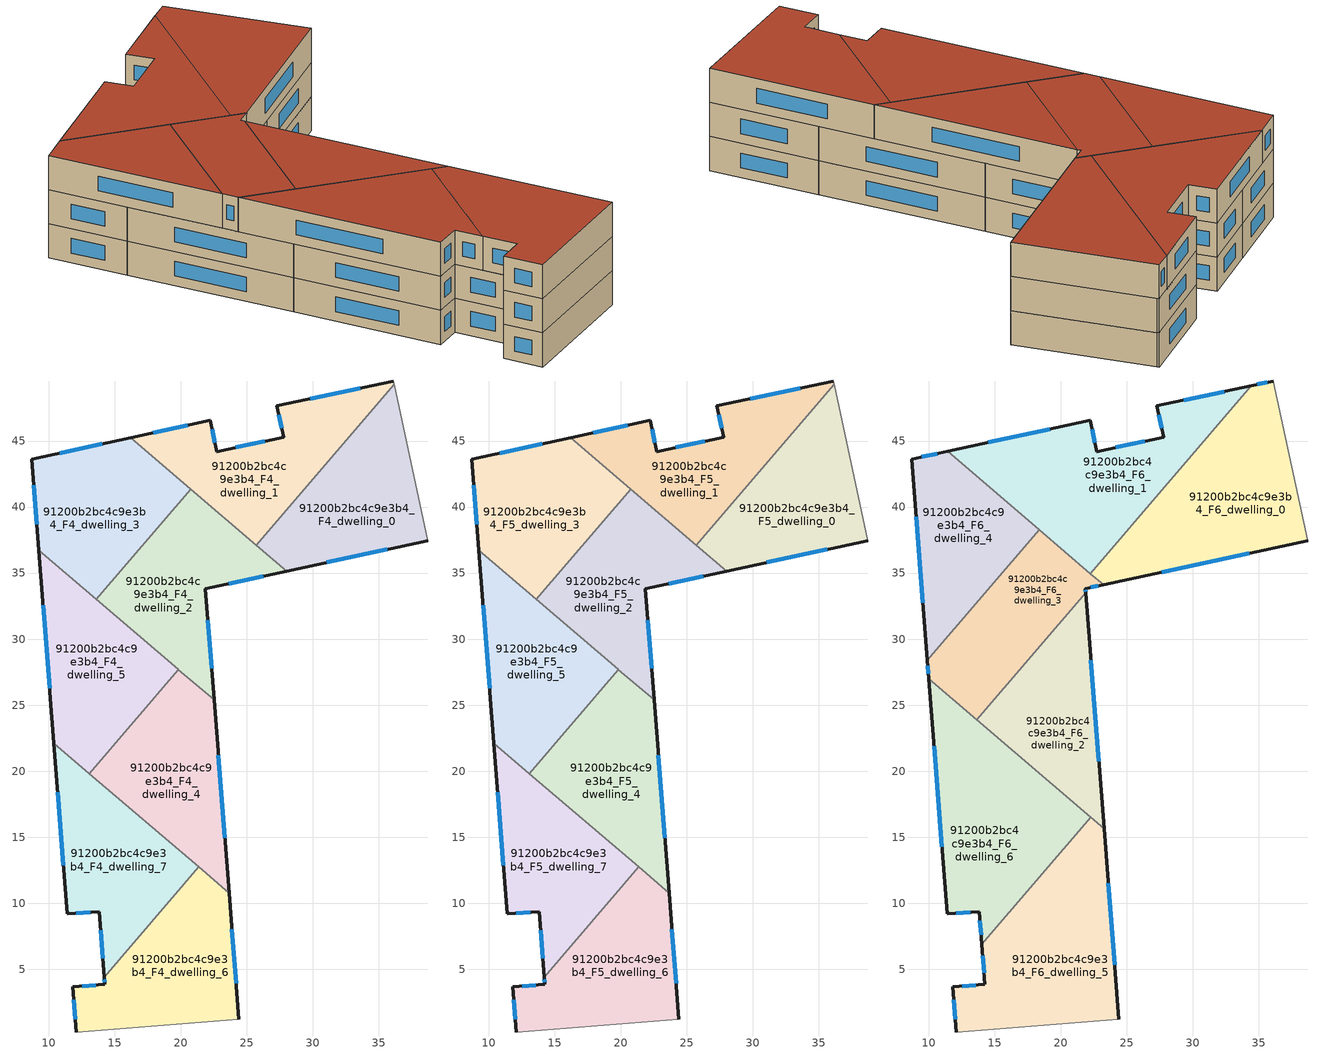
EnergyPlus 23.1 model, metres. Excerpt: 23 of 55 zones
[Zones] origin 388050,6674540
91200b2bc4c9e3b4_F4_dwelling_0
 floor to 91200b2bc4c9e3b4_F3_dwelling_0 (EU_floor_Construction): 36.16,49.32 38.72,37.46 28.02,35.15 25.72,37.12 z12
 wall outside (EU_wall_Construction): 28.02,35.15 38.72,37.46 z12:15
 wall adiabatic (EU_wall_Construction): 38.72,37.46 36.16,49.32 z12:15
 wall to 91200b2bc4c9e3b4_F4_dwelling_1 (EU_wall_Construction): 36.16,49.32 25.72,37.12 z12:15
 wall to 91200b2bc4c9e3b4_F4_dwelling_2 (EU_wall_Construction): 25.72,37.12 28.02,35.15 z12:15
 window (EU_Window_Construction): 31.08,35.81 35.66,36.8 z12.86:14.14
91200b2bc4c9e3b4_F4_dwelling_1
 floor to 91200b2bc4c9e3b4_F3_dwelling_1 (EU_floor_Construction): 36.11,49.55 36.16,49.32 25.72,37.12 16.2,45.26 22.24,46.57 22.72,44.21 27.8,45.29 27.28,47.66 z12
 wall outside (EU_wall_Construction): 36.11,49.55 27.28,47.66 27.8,45.29 22.72,44.21 22.24,46.57 16.2,45.26 z12:15
 wall adiabatic (EU_wall_Construction): 36.16,49.32 36.11,49.55 z12:15
 wall to 91200b2bc4c9e3b4_F4_dwelling_3 (EU_wall_Construction): 16.2,45.26 20.75,41.37 z12:15
 wall to 91200b2bc4c9e3b4_F4_dwelling_2 (EU_wall_Construction): 20.75,41.37 25.72,37.11 z12:15
 window (EU_Window_Construction): 26.35,44.98 24.17,44.52 / 27.43,46.98 27.65,45.96 / 33.59,49.01 29.8,48.2 / 20.51,46.19 17.93,45.63 / 22.58,44.88 22.38,45.89 z12.86:14.14
91200b2bc4c9e3b4_F4_dwelling_2
 floor to 91200b2bc4c9e3b4_F3_dwelling_2 (EU_floor_Construction): 28.02,35.15 21.87,33.82 22.52,25.39 13.61,33.02 20.75,41.37 z12
 wall outside (EU_wall_Construction): 22.52,25.39 21.87,33.82 28.02,35.15 z12:15
 wall to 91200b2bc4c9e3b4_F4_dwelling_3 (EU_wall_Construction): 20.75,41.37 13.61,33.02 z12:15
 wall to 91200b2bc4c9e3b4_F4_dwelling_5 (EU_wall_Construction): 13.61,33.02 19.83,27.7 z12:15
 wall to 91200b2bc4c9e3b4_F4_dwelling_4 (EU_wall_Construction): 19.83,27.7 22.52,25.39 z12:15
 window (EU_Window_Construction): 23.62,34.2 26.26,34.77 / 22.34,27.8 22.05,31.42 z12.86:14.14
91200b2bc4c9e3b4_F4_dwelling_3
 floor to 91200b2bc4c9e3b4_F3_dwelling_3 (EU_floor_Construction): 20.75,41.37 13.61,33.02 9.25,36.75 8.71,43.63 16.2,45.26 z12
 wall outside (EU_wall_Construction): 16.2,45.26 8.71,43.63 9.25,36.75 z12:15
 wall to 91200b2bc4c9e3b4_F4_dwelling_5 (EU_wall_Construction): 9.25,36.75 13.61,33.02 z12:15
 window (EU_Window_Construction): 8.86,41.66 9.09,38.71 / 14.06,44.79 10.85,44.1 z12.86:14.14
91200b2bc4c9e3b4_F4_dwelling_4
 floor to 91200b2bc4c9e3b4_F3_dwelling_4 (EU_floor_Construction): 22.52,25.39 23.66,10.76 13.08,19.81 19.83,27.7 z12
 wall outside (EU_wall_Construction): 23.66,10.76 22.52,25.39 z12:15
 wall to 91200b2bc4c9e3b4_F4_dwelling_5 (EU_wall_Construction): 19.83,27.7 13.08,19.81 z12:15
 wall to 91200b2bc4c9e3b4_F4_dwelling_7 (EU_wall_Construction): 13.08,19.81 21.35,12.74 z12:15
 wall to 91200b2bc4c9e3b4_F4_dwelling_6 (EU_wall_Construction): 21.35,12.74 23.66,10.76 z12:15
 window (EU_Window_Construction): 23.34,14.94 22.85,21.21 z12.86:14.14
91200b2bc4c9e3b4_F4_dwelling_5
 floor to 91200b2bc4c9e3b4_F3_dwelling_5 (EU_floor_Construction): 19.83,27.7 13.08,19.81 10.39,22.11 9.25,36.75 z12
 wall outside (EU_wall_Construction): 9.25,36.75 10.39,22.11 z12:15
 wall to 91200b2bc4c9e3b4_F4_dwelling_7 (EU_wall_Construction): 10.39,22.11 13.08,19.81 z12:15
 window (EU_Window_Construction): 9.57,32.57 10.06,26.29 z12.86:14.14
91200b2bc4c9e3b4_F4_dwelling_6
 floor to 91200b2bc4c9e3b4_F3_dwelling_6 (EU_floor_Construction): 23.66,10.76 24.41,1.2 12.1,0.24 11.83,3.67 14.26,3.85 14.21,4.4 21.35,12.74 z12
 wall outside (EU_wall_Construction): 24.41,1.2 23.66,10.76 / 14.21,4.4 14.26,3.85 11.83,3.67 12.1,0.24 z12:15
 wall adiabatic (EU_wall_Construction): 12.1,0.24 24.41,1.2 z12:15
 wall to 91200b2bc4c9e3b4_F4_dwelling_7 (EU_wall_Construction): 21.35,12.74 14.21,4.4 z12:15
 window (EU_Window_Construction): 24.2,3.93 23.88,8.03 / 11.91,2.69 12.02,1.22 / 13.56,3.8 12.52,3.72 / 14.23,4.24 14.24,4.01 z12.86:14.14
91200b2bc4c9e3b4_F4_dwelling_7
 floor to 91200b2bc4c9e3b4_F3_dwelling_7 (EU_floor_Construction): 21.35,12.74 14.21,4.4 13.82,9.36 11.4,9.18 10.39,22.11 z12
 wall outside (EU_wall_Construction): 10.39,22.11 11.4,9.18 13.82,9.36 14.21,4.4 z12:15
 window (EU_Window_Construction): 13.93,7.95 14.1,5.82 / 12.09,9.23 13.13,9.31 / 10.68,18.42 11.11,12.87 z12.86:14.14
91200b2bc4c9e3b4_F5_dwelling_0
 floor to 91200b2bc4c9e3b4_F4_dwelling_0 (EU_floor_Construction): 36.16,49.32 38.72,37.46 28.02,35.15 25.72,37.12 z15
 wall outside (EU_wall_Construction): 28.02,35.15 38.72,37.46 z15:18
 wall adiabatic (EU_wall_Construction): 38.72,37.46 36.16,49.32 z15:18
 wall to 91200b2bc4c9e3b4_F5_dwelling_1 (EU_wall_Construction): 36.16,49.32 25.72,37.12 z15:18
 wall to 91200b2bc4c9e3b4_F5_dwelling_2 (EU_wall_Construction): 25.72,37.12 28.02,35.15 z15:18
 window (EU_Window_Construction): 31.08,35.81 35.66,36.8 z15.86:17.14
 ceiling adiabatic (EU_roof_Construction): 38.72,37.46 36.16,49.32 25.72,37.12 28.02,35.15 z18
91200b2bc4c9e3b4_F5_dwelling_1
 floor to 91200b2bc4c9e3b4_F4_dwelling_1 (EU_floor_Construction): 36.11,49.55 36.16,49.32 25.72,37.12 16.2,45.26 22.24,46.57 22.72,44.21 27.8,45.29 27.28,47.66 z15
 wall outside (EU_wall_Construction): 36.11,49.55 27.28,47.66 27.8,45.29 22.72,44.21 22.24,46.57 16.2,45.26 z15:18
 wall adiabatic (EU_wall_Construction): 36.16,49.32 36.11,49.55 z15:18
 wall to 91200b2bc4c9e3b4_F5_dwelling_3 (EU_wall_Construction): 16.2,45.26 20.75,41.37 z15:18
 wall to 91200b2bc4c9e3b4_F5_dwelling_2 (EU_wall_Construction): 20.75,41.37 25.72,37.11 z15:18
 window (EU_Window_Construction): 26.35,44.98 24.17,44.52 / 27.43,46.98 27.65,45.96 / 33.59,49.01 29.8,48.2 / 20.51,46.19 17.93,45.63 / 22.58,44.88 22.38,45.89 z15.86:17.14
91200b2bc4c9e3b4_F5_dwelling_2
 floor to 91200b2bc4c9e3b4_F4_dwelling_2 (EU_floor_Construction): 28.02,35.15 21.87,33.82 22.52,25.39 13.61,33.02 20.75,41.37 z15
 wall outside (EU_wall_Construction): 22.52,25.39 21.87,33.82 28.02,35.15 z15:18
 wall to 91200b2bc4c9e3b4_F5_dwelling_3 (EU_wall_Construction): 20.75,41.37 13.61,33.02 z15:18
 wall to 91200b2bc4c9e3b4_F5_dwelling_5 (EU_wall_Construction): 13.61,33.02 19.83,27.7 z15:18
 wall to 91200b2bc4c9e3b4_F5_dwelling_4 (EU_wall_Construction): 19.83,27.7 22.52,25.39 z15:18
 window (EU_Window_Construction): 23.62,34.2 26.26,34.77 / 22.34,27.8 22.05,31.42 z15.86:17.14
 ceiling adiabatic (EU_roof_Construction): 28.02,35.15 20.75,41.37 18.22,38.42 23.24,34.12 z18
91200b2bc4c9e3b4_F5_dwelling_3
 floor to 91200b2bc4c9e3b4_F4_dwelling_3 (EU_floor_Construction): 20.75,41.37 13.61,33.02 9.25,36.75 8.71,43.63 16.2,45.26 z15
 wall outside (EU_wall_Construction): 16.2,45.26 8.71,43.63 9.25,36.75 z15:18
 wall to 91200b2bc4c9e3b4_F5_dwelling_5 (EU_wall_Construction): 9.25,36.75 13.61,33.02 z15:18
 window (EU_Window_Construction): 8.86,41.66 9.09,38.71 / 14.06,44.79 10.85,44.1 z15.86:17.14
91200b2bc4c9e3b4_F5_dwelling_4
 floor to 91200b2bc4c9e3b4_F4_dwelling_4 (EU_floor_Construction): 22.52,25.39 23.66,10.76 13.08,19.81 19.83,27.7 z15
 wall outside (EU_wall_Construction): 23.66,10.76 22.52,25.39 z15:18
 wall to 91200b2bc4c9e3b4_F5_dwelling_5 (EU_wall_Construction): 19.83,27.7 13.08,19.81 z15:18
 wall to 91200b2bc4c9e3b4_F5_dwelling_7 (EU_wall_Construction): 13.08,19.81 21.35,12.74 z15:18
 wall to 91200b2bc4c9e3b4_F5_dwelling_6 (EU_wall_Construction): 21.35,12.74 23.66,10.76 z15:18
 window (EU_Window_Construction): 23.34,14.94 22.85,21.21 z15.86:17.14
91200b2bc4c9e3b4_F5_dwelling_5
 floor to 91200b2bc4c9e3b4_F4_dwelling_5 (EU_floor_Construction): 19.83,27.7 13.08,19.81 10.39,22.11 9.25,36.75 z15
 wall outside (EU_wall_Construction): 9.25,36.75 10.39,22.11 z15:18
 wall to 91200b2bc4c9e3b4_F5_dwelling_7 (EU_wall_Construction): 10.39,22.11 13.08,19.81 z15:18
 window (EU_Window_Construction): 9.57,32.57 10.06,26.29 z15.86:17.14
91200b2bc4c9e3b4_F5_dwelling_6
 floor to 91200b2bc4c9e3b4_F4_dwelling_6 (EU_floor_Construction): 23.66,10.76 24.41,1.2 12.1,0.24 11.83,3.67 14.26,3.85 14.21,4.4 21.35,12.74 z15
 wall outside (EU_wall_Construction): 24.41,1.2 23.66,10.76 / 14.21,4.4 14.26,3.85 11.83,3.67 12.1,0.24 z15:18
 wall adiabatic (EU_wall_Construction): 12.1,0.24 24.41,1.2 z15:18
 wall to 91200b2bc4c9e3b4_F5_dwelling_7 (EU_wall_Construction): 21.35,12.74 14.21,4.4 z15:18
 window (EU_Window_Construction): 24.2,3.93 23.88,8.03 / 11.91,2.69 12.02,1.22 / 13.56,3.8 12.52,3.72 / 14.23,4.24 14.24,4.01 z15.86:17.14
91200b2bc4c9e3b4_F5_dwelling_7
 floor to 91200b2bc4c9e3b4_F4_dwelling_7 (EU_floor_Construction): 21.35,12.74 14.21,4.4 13.82,9.36 11.4,9.18 10.39,22.11 z15
 wall outside (EU_wall_Construction): 10.39,22.11 11.4,9.18 13.82,9.36 14.21,4.4 z15:18
 window (EU_Window_Construction): 13.93,7.95 14.1,5.82 / 12.09,9.23 13.13,9.31 / 10.68,18.42 11.11,12.87 z15.86:17.14
91200b2bc4c9e3b4_F6_dwelling_0
 floor to 91200b2bc4c9e3b4_F5_dwelling_1 (EU_floor_Construction): 36.11,49.55 36.16,49.32 25.72,37.12 24.78,37.92 34.41,49.19 z18
 floor adiabatic (EU_floor_Construction): 36.16,49.32 36.11,49.55 38.72,37.46 23.24,34.12 22.25,34.97 24.78,37.92 25.72,37.12 z18
 wall outside (EU_wall_Construction): 36.11,49.55 34.41,49.19 / 23.24,34.12 38.72,37.46 z18:21
 wall adiabatic (EU_wall_Construction): 38.72,37.46 36.11,49.55 z18:21
 wall to 91200b2bc4c9e3b4_F6_dwelling_1 (EU_wall_Construction): 34.41,49.19 22.25,34.97 z18:21
 wall to 91200b2bc4c9e3b4_F6_dwelling_3 (EU_wall_Construction): 22.25,34.97 23.24,34.12 z18:21
 window (EU_Window_Construction): 35.63,49.45 34.9,49.29 / 27.67,35.07 34.3,36.5 z18.86:20.14
 roof outside (EU_roof_Construction): 38.72,37.46 36.11,49.55 34.41,49.19 22.25,34.97 23.24,34.12 z21
91200b2bc4c9e3b4_F6_dwelling_1
 floor to 91200b2bc4c9e3b4_F5_dwelling_1 (EU_floor_Construction): 34.41,49.19 24.78,37.92 16.2,45.26 22.24,46.57 22.72,44.21 27.8,45.29 27.28,47.66 z18
 floor to 91200b2bc4c9e3b4_F5_dwelling_3 (EU_floor_Construction): 20.75,41.37 18.22,38.42 11.43,44.22 16.2,45.26 z18
 floor adiabatic (EU_floor_Construction): 24.78,37.92 22.25,34.97 18.22,38.42 20.75,41.37 z18
 wall outside (EU_wall_Construction): 34.41,49.19 27.28,47.66 27.8,45.29 22.72,44.21 22.24,46.57 11.43,44.22 z18:21
 wall to 91200b2bc4c9e3b4_F6_dwelling_4 (EU_wall_Construction): 11.43,44.22 18.37,38.29 z18:21
 wall to 91200b2bc4c9e3b4_F6_dwelling_3 (EU_wall_Construction): 18.37,38.29 22.25,34.97 z18:21
 window (EU_Window_Construction): 26.35,44.98 24.17,44.52 / 27.43,46.98 27.65,45.96 / 32.38,48.75 29.32,48.1 / 19.15,45.9 14.52,44.89 / 22.58,44.88 22.38,45.89 z18.86:20.14
 roof outside (EU_roof_Construction): 22.25,34.97 34.41,49.19 27.28,47.66 27.8,45.29 22.72,44.21 22.24,46.57 11.43,44.22 z21
91200b2bc4c9e3b4_F6_dwelling_2
 floor to 91200b2bc4c9e3b4_F5_dwelling_4 (EU_floor_Construction): 22.52,25.39 23.28,15.64 15.33,22.44 19.83,27.7 z18
 floor to 91200b2bc4c9e3b4_F5_dwelling_2 (EU_floor_Construction): 21.89,33.51 22.52,25.39 18.15,29.13 z18
 floor to 91200b2bc4c9e3b4_F5_dwelling_5 (EU_floor_Construction): 19.83,27.7 15.33,22.44 13.65,23.88 18.15,29.13 z18
 wall outside (EU_wall_Construction): 23.28,15.64 21.89,33.51 z18:21
 wall to 91200b2bc4c9e3b4_F6_dwelling_3 (EU_wall_Construction): 21.89,33.51 13.65,23.88 z18:21
 wall to 91200b2bc4c9e3b4_F6_dwelling_6 (EU_wall_Construction): 13.65,23.88 22.26,16.52 z18:21
 wall to 91200b2bc4c9e3b4_F6_dwelling_5 (EU_wall_Construction): 22.26,16.52 23.28,15.64 z18:21
 window (EU_Window_Construction): 22.89,20.74 22.29,28.4 z18.86:20.14
 roof outside (EU_roof_Construction): 23.28,15.64 21.89,33.51 13.65,23.88 z21
91200b2bc4c9e3b4_F6_dwelling_3
 floor to 91200b2bc4c9e3b4_F5_dwelling_2 (EU_floor_Construction): 23.24,34.12 21.87,33.82 21.89,33.51 18.15,29.13 13.75,32.89 18.37,38.29 z18
 floor to 91200b2bc4c9e3b4_F5_dwelling_5 (EU_floor_Construction): 18.15,29.13 13.65,23.88 10.01,26.99 9.9,28.39 13.75,32.89 z18
 wall outside (EU_wall_Construction): 9.9,28.39 10.01,26.99 / 21.89,33.51 21.87,33.82 23.24,34.12 z18:21
 wall to 91200b2bc4c9e3b4_F6_dwelling_4 (EU_wall_Construction): 18.37,38.29 9.9,28.39 z18:21
 wall to 91200b2bc4c9e3b4_F6_dwelling_6 (EU_wall_Construction): 10.01,26.99 13.65,23.88 z18:21
 window (EU_Window_Construction): 9.93,27.99 9.98,27.39 / 22.26,33.91 22.85,34.04 / 21.88,33.6 21.87,33.73 z18.86:20.14
 roof outside (EU_roof_Construction): 13.65,23.88 21.89,33.51 21.87,33.82 23.24,34.12 18.37,38.29 9.9,28.39 10.01,26.99 z21
91200b2bc4c9e3b4_F6_dwelling_4
 floor to 91200b2bc4c9e3b4_F5_dwelling_3 (EU_floor_Construction): 18.22,38.42 13.61,33.02 9.25,36.75 8.71,43.63 11.43,44.22 z18
 floor to 91200b2bc4c9e3b4_F5_dwelling_2 (EU_floor_Construction): 18.37,38.29 13.75,32.89 13.61,33.02 18.22,38.42 z18
 floor to 91200b2bc4c9e3b4_F5_dwelling_5 (EU_floor_Construction): 13.75,32.89 9.9,28.39 9.25,36.75 z18
 wall outside (EU_wall_Construction): 11.43,44.22 8.71,43.63 9.9,28.39 z18:21
 window (EU_Window_Construction): 9.05,39.28 9.56,32.74 / 10.66,44.05 9.49,43.8 z18.86:20.14
 roof outside (EU_roof_Construction): 9.9,28.39 18.37,38.29 11.43,44.22 8.71,43.63 z21
91200b2bc4c9e3b4_F6_dwelling_5
 floor to 91200b2bc4c9e3b4_F5_dwelling_6 (EU_floor_Construction): 23.66,10.76 24.41,1.2 12.1,0.24 11.83,3.67 14.26,3.85 14.21,4.4 21.35,12.74 z18
 floor to 91200b2bc4c9e3b4_F5_dwelling_7 (EU_floor_Construction): 21.35,12.74 14.21,4.4 14.02,6.88 20.01,13.89 z18
 floor to 91200b2bc4c9e3b4_F5_dwelling_4 (EU_floor_Construction): 23.28,15.64 23.66,10.76 20.01,13.89 22.26,16.52 z18
 wall outside (EU_wall_Construction): 14.02,6.88 14.26,3.85 11.83,3.67 12.1,0.24 / 24.41,1.2 23.28,15.64 z18:21
 wall to 91200b2bc4c9e3b4_F6_dwelling_6 (EU_wall_Construction): 22.26,16.52 14.02,6.88 z18:21
 wall adiabatic (EU_wall_Construction): 12.1,0.24 24.41,1.2 z18:21
 window (EU_Window_Construction): 14.09,6.01 14.19,4.71 / 24.09,5.32 23.61,11.51 / 11.91,2.69 12.02,1.22 / 13.56,3.8 12.52,3.72 z18.86:20.14
 roof outside (EU_roof_Construction): 24.41,1.2 23.28,15.64 22.26,16.52 14.02,6.88 14.26,3.85 11.83,3.67 12.1,0.24 z21
91200b2bc4c9e3b4_F6_dwelling_6
 floor to 91200b2bc4c9e3b4_F5_dwelling_5 (EU_floor_Construction): 15.33,22.44 13.08,19.81 10.39,22.11 10.01,26.99 z18
 floor to 91200b2bc4c9e3b4_F5_dwelling_7 (EU_floor_Construction): 20.01,13.89 14.02,6.88 13.82,9.36 11.4,9.18 10.39,22.11 z18
 floor to 91200b2bc4c9e3b4_F5_dwelling_4 (EU_floor_Construction): 22.26,16.52 20.01,13.89 13.08,19.81 15.33,22.44 z18
 wall outside (EU_wall_Construction): 10.01,26.99 11.4,9.18 13.82,9.36 14.02,6.88 z18:21
 window (EU_Window_Construction): 13.88,8.65 13.96,7.59 / 12.09,9.23 13.13,9.31 / 10.41,21.9 11,14.27 z18.86:20.14
 roof outside (EU_roof_Construction): 14.02,6.88 22.26,16.52 10.01,26.99 11.4,9.18 13.82,9.36 z21
[Building]
EU S2 Campaign: North Axis=0; Terrain=City; Solar Distribution=FullExterior
[Site:Location]
Helsinki-Vantaa.AP: Latitude=60.317; Longitude=24.963; Time Zone=2; Elevation=54.6
[SizingPeriod:WeatherFileDays]
AnnualSizingPeriod: Begin Month=1; Begin Day of Month=1; End Month=12; End Day of Month=31; Day of Week for Start Day=Monday; Use Weather File Daylight Saving Period=No; Use Weather File Rain and Snow Indicators=No
[MATERIAL]
EU_InternalMass_Material: Roughness=MediumRough; Thickness=0.1; Conductivity=1; Density=1800; Specific Heat=900; Thermal Absorptance=0.9; Solar Absorptance=0.7; Visible Absorptance=0.7
[MATERIAL:NOMASS] Roughness=MediumRough; Thermal Absorptance=0.9; Solar Absorptance=0.7; Visible Absorptance=0.7
Name | Thermal Resistance
EU_wall_NoMass | 5.91765
EU_roof_NoMass | 11.1778
EU_floor_NoMass | 6.2875
[WINDOWMATERIAL:SIMPLEGLAZINGSYSTEM]
EU_Window_SimpleGlazing: UFactor=0.994035; Solar Heat Gain Coefficient=0.7; Visible Transmittance=0.7
[CONSTRUCTION]
EU_wall_Construction: EU_wall_NoMass
EU_roof_Construction: EU_roof_NoMass
EU_floor_Construction: EU_floor_NoMass
EU_Window_Construction: EU_Window_SimpleGlazing
EU_InternalMass_Construction: EU_InternalMass_Material
[ZONE] Type=1; Multiplier=1; Ceiling Height=autocalculate; Floor Area=autocalculate; Part of Total Floor Area=Yes
Name | Volume
91200b2bc4c9e3b4_F4_dwelling_0; 91200b2bc4c9e3b4_F5_dwelling_0 | 271.912
91200b2bc4c9e3b4_F6_dwelling_0 | 362.577
91200b2bc4c9e3b4_F4_dwelling_1; 91200b2bc4c9e3b4_F5_dwelling_1 | 271.918
91200b2bc4c9e3b4_F6_dwelling_1 | 362.539
91200b2bc4c9e3b4_F4_dwelling_2; 91200b2bc4c9e3b4_F5_dwelling_2 | 271.923
91200b2bc4c9e3b4_F6_dwelling_2 | 240.948
91200b2bc4c9e3b4_F4_dwelling_3; 91200b2bc4c9e3b4_F5_dwelling_3 | 271.892
91200b2bc4c9e3b4_F6_dwelling_3 | 242.484
91200b2bc4c9e3b4_F4_dwelling_4; 91200b2bc4c9e3b4_F5_dwelling_4 | 271.943
91200b2bc4c9e3b4_F6_dwelling_4 | 241.682
91200b2bc4c9e3b4_F4_dwelling_5; 91200b2bc4c9e3b4_F5_dwelling_5 | 271.907
91200b2bc4c9e3b4_F6_dwelling_5 | 362.56
91200b2bc4c9e3b4_F4_dwelling_6; 91200b2bc4c9e3b4_F5_dwelling_6 | 277.222
91200b2bc4c9e3b4_F6_dwelling_6 | 362.544
91200b2bc4c9e3b4_F4_dwelling_7; 91200b2bc4c9e3b4_F5_dwelling_7 | 266.603
[INTERNALMASS] Construction=EU_InternalMass_Construction
Name | Zone or ZoneList | Surface Area
91200b2bc4c9e3b4_F4_dwelling_0_EU_InternalMass | 91200b2bc4c9e3b4_F4_dwelling_0 | 90.6371
91200b2bc4c9e3b4_F4_dwelling_1_EU_InternalMass | 91200b2bc4c9e3b4_F4_dwelling_1 | 90.6391
91200b2bc4c9e3b4_F4_dwelling_2_EU_InternalMass | 91200b2bc4c9e3b4_F4_dwelling_2 | 90.6409
91200b2bc4c9e3b4_F4_dwelling_3_EU_InternalMass | 91200b2bc4c9e3b4_F4_dwelling_3 | 90.6308
91200b2bc4c9e3b4_F4_dwelling_4_EU_InternalMass | 91200b2bc4c9e3b4_F4_dwelling_4 | 90.648
91200b2bc4c9e3b4_F4_dwelling_5_EU_InternalMass | 91200b2bc4c9e3b4_F4_dwelling_5 | 90.6358
91200b2bc4c9e3b4_F4_dwelling_6_EU_InternalMass | 91200b2bc4c9e3b4_F4_dwelling_6 | 92.4076
91200b2bc4c9e3b4_F4_dwelling_7_EU_InternalMass | 91200b2bc4c9e3b4_F4_dwelling_7 | 88.868
91200b2bc4c9e3b4_F5_dwelling_0_EU_InternalMass | 91200b2bc4c9e3b4_F5_dwelling_0 | 90.6371
91200b2bc4c9e3b4_F5_dwelling_1_EU_InternalMass | 91200b2bc4c9e3b4_F5_dwelling_1 | 90.6391
91200b2bc4c9e3b4_F5_dwelling_2_EU_InternalMass | 91200b2bc4c9e3b4_F5_dwelling_2 | 90.6409
91200b2bc4c9e3b4_F5_dwelling_3_EU_InternalMass | 91200b2bc4c9e3b4_F5_dwelling_3 | 90.6308
91200b2bc4c9e3b4_F5_dwelling_4_EU_InternalMass | 91200b2bc4c9e3b4_F5_dwelling_4 | 90.648
91200b2bc4c9e3b4_F5_dwelling_5_EU_InternalMass | 91200b2bc4c9e3b4_F5_dwelling_5 | 90.6358
91200b2bc4c9e3b4_F5_dwelling_6_EU_InternalMass | 91200b2bc4c9e3b4_F5_dwelling_6 | 92.4076
91200b2bc4c9e3b4_F5_dwelling_7_EU_InternalMass | 91200b2bc4c9e3b4_F5_dwelling_7 | 88.868
91200b2bc4c9e3b4_F6_dwelling_0_EU_InternalMass | 91200b2bc4c9e3b4_F6_dwelling_0 | 120.859
91200b2bc4c9e3b4_F6_dwelling_1_EU_InternalMass | 91200b2bc4c9e3b4_F6_dwelling_1 | 120.846
91200b2bc4c9e3b4_F6_dwelling_2_EU_InternalMass | 91200b2bc4c9e3b4_F6_dwelling_2 | 80.3159
91200b2bc4c9e3b4_F6_dwelling_3_EU_InternalMass | 91200b2bc4c9e3b4_F6_dwelling_3 | 80.8286
91200b2bc4c9e3b4_F6_dwelling_4_EU_InternalMass | 91200b2bc4c9e3b4_F6_dwelling_4 | 80.5607
91200b2bc4c9e3b4_F6_dwelling_5_EU_InternalMass | 91200b2bc4c9e3b4_F6_dwelling_5 | 120.853
91200b2bc4c9e3b4_F6_dwelling_6_EU_InternalMass | 91200b2bc4c9e3b4_F6_dwelling_6 | 120.848
[OTHEREQUIPMENT] Fuel Type=Electricity; Design Level Calculation Method=Watts/Area; Power per Zone Floor Area=1; Fraction Latent=0; Fraction Radiant=0; Fraction Lost=0; Carbon Dioxide Generation Rate=0; EndUse Subcategory=EU_Step8_InternalGains
Name | Zone or ZoneList or Space or SpaceList | Schedule
EU_Step8_InternalGain_91200b2bc4c9e3b4_F4_dwelling_0_f000 | 91200b2bc4c9e3b4_F4_dwelling_0 | EU_Step8_GainSchedule_91200b2bc4c9e3b4_F4_dwelling_0_f000
EU_Step8_InternalGain_91200b2bc4c9e3b4_F4_dwelling_1_f000 | 91200b2bc4c9e3b4_F4_dwelling_1 | EU_Step8_GainSchedule_91200b2bc4c9e3b4_F4_dwelling_1_f000
EU_Step8_InternalGain_91200b2bc4c9e3b4_F4_dwelling_2_f000 | 91200b2bc4c9e3b4_F4_dwelling_2 | EU_Step8_GainSchedule_91200b2bc4c9e3b4_F4_dwelling_2_f000
EU_Step8_InternalGain_91200b2bc4c9e3b4_F4_dwelling_3_f000 | 91200b2bc4c9e3b4_F4_dwelling_3 | EU_Step8_GainSchedule_91200b2bc4c9e3b4_F4_dwelling_3_f000
EU_Step8_InternalGain_91200b2bc4c9e3b4_F4_dwelling_4_f000 | 91200b2bc4c9e3b4_F4_dwelling_4 | EU_Step8_GainSchedule_91200b2bc4c9e3b4_F4_dwelling_4_f000
EU_Step8_InternalGain_91200b2bc4c9e3b4_F4_dwelling_5_f000 | 91200b2bc4c9e3b4_F4_dwelling_5 | EU_Step8_GainSchedule_91200b2bc4c9e3b4_F4_dwelling_5_f000
EU_Step8_InternalGain_91200b2bc4c9e3b4_F4_dwelling_6_f000 | 91200b2bc4c9e3b4_F4_dwelling_6 | EU_Step8_GainSchedule_91200b2bc4c9e3b4_F4_dwelling_6_f000
EU_Step8_InternalGain_91200b2bc4c9e3b4_F4_dwelling_7_f000 | 91200b2bc4c9e3b4_F4_dwelling_7 | EU_Step8_GainSchedule_91200b2bc4c9e3b4_F4_dwelling_7_f000
EU_Step8_InternalGain_91200b2bc4c9e3b4_F5_dwelling_0_f000 | 91200b2bc4c9e3b4_F5_dwelling_0 | EU_Step8_GainSchedule_91200b2bc4c9e3b4_F5_dwelling_0_f000
EU_Step8_InternalGain_91200b2bc4c9e3b4_F5_dwelling_1_f000 | 91200b2bc4c9e3b4_F5_dwelling_1 | EU_Step8_GainSchedule_91200b2bc4c9e3b4_F5_dwelling_1_f000
EU_Step8_InternalGain_91200b2bc4c9e3b4_F5_dwelling_2_f000 | 91200b2bc4c9e3b4_F5_dwelling_2 | EU_Step8_GainSchedule_91200b2bc4c9e3b4_F5_dwelling_2_f000
EU_Step8_InternalGain_91200b2bc4c9e3b4_F5_dwelling_3_f000 | 91200b2bc4c9e3b4_F5_dwelling_3 | EU_Step8_GainSchedule_91200b2bc4c9e3b4_F5_dwelling_3_f000
EU_Step8_InternalGain_91200b2bc4c9e3b4_F5_dwelling_4_f000 | 91200b2bc4c9e3b4_F5_dwelling_4 | EU_Step8_GainSchedule_91200b2bc4c9e3b4_F5_dwelling_4_f000
EU_Step8_InternalGain_91200b2bc4c9e3b4_F5_dwelling_5_f000 | 91200b2bc4c9e3b4_F5_dwelling_5 | EU_Step8_GainSchedule_91200b2bc4c9e3b4_F5_dwelling_5_f000
EU_Step8_InternalGain_91200b2bc4c9e3b4_F5_dwelling_6_f000 | 91200b2bc4c9e3b4_F5_dwelling_6 | EU_Step8_GainSchedule_91200b2bc4c9e3b4_F5_dwelling_6_f000
EU_Step8_InternalGain_91200b2bc4c9e3b4_F5_dwelling_7_f000 | 91200b2bc4c9e3b4_F5_dwelling_7 | EU_Step8_GainSchedule_91200b2bc4c9e3b4_F5_dwelling_7_f000
EU_Step8_InternalGain_91200b2bc4c9e3b4_F6_dwelling_0_f000 | 91200b2bc4c9e3b4_F6_dwelling_0 | EU_Step8_GainSchedule_91200b2bc4c9e3b4_F6_dwelling_0_f000
EU_Step8_InternalGain_91200b2bc4c9e3b4_F6_dwelling_1_f000 | 91200b2bc4c9e3b4_F6_dwelling_1 | EU_Step8_GainSchedule_91200b2bc4c9e3b4_F6_dwelling_1_f000
EU_Step8_InternalGain_91200b2bc4c9e3b4_F6_dwelling_2_f000 | 91200b2bc4c9e3b4_F6_dwelling_2 | EU_Step8_GainSchedule_91200b2bc4c9e3b4_F6_dwelling_2_f000
EU_Step8_InternalGain_91200b2bc4c9e3b4_F6_dwelling_3_f000 | 91200b2bc4c9e3b4_F6_dwelling_3 | EU_Step8_GainSchedule_91200b2bc4c9e3b4_F6_dwelling_3_f000
EU_Step8_InternalGain_91200b2bc4c9e3b4_F6_dwelling_4_f000 | 91200b2bc4c9e3b4_F6_dwelling_4 | EU_Step8_GainSchedule_91200b2bc4c9e3b4_F6_dwelling_4_f000
EU_Step8_InternalGain_91200b2bc4c9e3b4_F6_dwelling_5_f000 | 91200b2bc4c9e3b4_F6_dwelling_5 | EU_Step8_GainSchedule_91200b2bc4c9e3b4_F6_dwelling_5_f000
EU_Step8_InternalGain_91200b2bc4c9e3b4_F6_dwelling_6_f000 | 91200b2bc4c9e3b4_F6_dwelling_6 | EU_Step8_GainSchedule_91200b2bc4c9e3b4_F6_dwelling_6_f000
[ZONEVENTILATION:DESIGNFLOWRATE] Schedule=EU_AlwaysOn; Design Flow Rate Calculation Method=AirChanges/Hour; Air Changes per Hour=0.596421; Ventilation Type=Natural; Fan Pressure Rise=0; Fan Total Efficiency=1; Constant Term Coefficient=1; Temperature Term Coefficient=0; Velocity Term Coefficient=0; Velocity Squared Term Coefficient=0; Minimum Indoor Temperature=-100; Maximum Indoor Temperature=100; Delta Temperature=-100; Minimum Outdoor Temperature=-100; Maximum Outdoor Temperature=100; Maximum Wind Speed=40
Name | Zone or ZoneList or Space or SpaceList
EU_ConstantAir_91200b2bc4c9e3b4_F4_dwelling_0 | 91200b2bc4c9e3b4_F4_dwelling_0
EU_ConstantAir_91200b2bc4c9e3b4_F4_dwelling_1 | 91200b2bc4c9e3b4_F4_dwelling_1
EU_ConstantAir_91200b2bc4c9e3b4_F4_dwelling_2 | 91200b2bc4c9e3b4_F4_dwelling_2
EU_ConstantAir_91200b2bc4c9e3b4_F4_dwelling_3 | 91200b2bc4c9e3b4_F4_dwelling_3
EU_ConstantAir_91200b2bc4c9e3b4_F4_dwelling_4 | 91200b2bc4c9e3b4_F4_dwelling_4
EU_ConstantAir_91200b2bc4c9e3b4_F4_dwelling_5 | 91200b2bc4c9e3b4_F4_dwelling_5
EU_ConstantAir_91200b2bc4c9e3b4_F4_dwelling_6 | 91200b2bc4c9e3b4_F4_dwelling_6
EU_ConstantAir_91200b2bc4c9e3b4_F4_dwelling_7 | 91200b2bc4c9e3b4_F4_dwelling_7
EU_ConstantAir_91200b2bc4c9e3b4_F5_dwelling_0 | 91200b2bc4c9e3b4_F5_dwelling_0
EU_ConstantAir_91200b2bc4c9e3b4_F5_dwelling_1 | 91200b2bc4c9e3b4_F5_dwelling_1
EU_ConstantAir_91200b2bc4c9e3b4_F5_dwelling_2 | 91200b2bc4c9e3b4_F5_dwelling_2
EU_ConstantAir_91200b2bc4c9e3b4_F5_dwelling_3 | 91200b2bc4c9e3b4_F5_dwelling_3
EU_ConstantAir_91200b2bc4c9e3b4_F5_dwelling_4 | 91200b2bc4c9e3b4_F5_dwelling_4
EU_ConstantAir_91200b2bc4c9e3b4_F5_dwelling_5 | 91200b2bc4c9e3b4_F5_dwelling_5
EU_ConstantAir_91200b2bc4c9e3b4_F5_dwelling_6 | 91200b2bc4c9e3b4_F5_dwelling_6
EU_ConstantAir_91200b2bc4c9e3b4_F5_dwelling_7 | 91200b2bc4c9e3b4_F5_dwelling_7
EU_ConstantAir_91200b2bc4c9e3b4_F6_dwelling_0 | 91200b2bc4c9e3b4_F6_dwelling_0
EU_ConstantAir_91200b2bc4c9e3b4_F6_dwelling_1 | 91200b2bc4c9e3b4_F6_dwelling_1
EU_ConstantAir_91200b2bc4c9e3b4_F6_dwelling_2 | 91200b2bc4c9e3b4_F6_dwelling_2
EU_ConstantAir_91200b2bc4c9e3b4_F6_dwelling_3 | 91200b2bc4c9e3b4_F6_dwelling_3
EU_ConstantAir_91200b2bc4c9e3b4_F6_dwelling_4 | 91200b2bc4c9e3b4_F6_dwelling_4
EU_ConstantAir_91200b2bc4c9e3b4_F6_dwelling_5 | 91200b2bc4c9e3b4_F6_dwelling_5
EU_ConstantAir_91200b2bc4c9e3b4_F6_dwelling_6 | 91200b2bc4c9e3b4_F6_dwelling_6
[HVACTEMPLATE:THERMOSTAT] Constant Heating Setpoint=20; Constant Cooling Setpoint=50
EU_HeatOnly_91200b2bc4c9e3b4_F0_dwelling_0; EU_HeatOnly_91200b2bc4c9e3b4_F0_dwelling_1; EU_HeatOnly_91200b2bc4c9e3b4_F0_dwelling_2; EU_HeatOnly_91200b2bc4c9e3b4_F0_dwelling_3; EU_HeatOnly_91200b2bc4c9e3b4_F0_dwelling_4; EU_HeatOnly_91200b2bc4c9e3b4_F0_dwelling_5; EU_HeatOnly_91200b2bc4c9e3b4_F0_dwelling_6; EU_HeatOnly_91200b2bc4c9e3b4_F0_dwelling_7; EU_HeatOnly_91200b2bc4c9e3b4_F1_dwelling_0; EU_HeatOnly_91200b2bc4c9e3b4_F1_dwelling_1; EU_HeatOnly_91200b2bc4c9e3b4_F1_dwelling_2; EU_HeatOnly_91200b2bc4c9e3b4_F1_dwelling_3; EU_HeatOnly_91200b2bc4c9e3b4_F1_dwelling_4; EU_HeatOnly_91200b2bc4c9e3b4_F1_dwelling_5; EU_HeatOnly_91200b2bc4c9e3b4_F1_dwelling_6; EU_HeatOnly_91200b2bc4c9e3b4_F1_dwelling_7; EU_HeatOnly_91200b2bc4c9e3b4_F2_dwelling_0; EU_HeatOnly_91200b2bc4c9e3b4_F2_dwelling_1; EU_HeatOnly_91200b2bc4c9e3b4_F2_dwelling_2; EU_HeatOnly_91200b2bc4c9e3b4_F2_dwelling_3; EU_HeatOnly_91200b2bc4c9e3b4_F2_dwelling_4; EU_HeatOnly_91200b2bc4c9e3b4_F2_dwelling_5; EU_HeatOnly_91200b2bc4c9e3b4_F2_dwelling_6; EU_HeatOnly_91200b2bc4c9e3b4_F2_dwelling_7; EU_HeatOnly_91200b2bc4c9e3b4_F3_dwelling_0; EU_HeatOnly_91200b2bc4c9e3b4_F3_dwelling_1; EU_HeatOnly_91200b2bc4c9e3b4_F3_dwelling_2; EU_HeatOnly_91200b2bc4c9e3b4_F3_dwelling_3; EU_HeatOnly_91200b2bc4c9e3b4_F3_dwelling_4; EU_HeatOnly_91200b2bc4c9e3b4_F3_dwelling_5; EU_HeatOnly_91200b2bc4c9e3b4_F3_dwelling_6; EU_HeatOnly_91200b2bc4c9e3b4_F3_dwelling_7; EU_HeatOnly_91200b2bc4c9e3b4_F4_dwelling_0; EU_HeatOnly_91200b2bc4c9e3b4_F4_dwelling_1; EU_HeatOnly_91200b2bc4c9e3b4_F4_dwelling_2; EU_HeatOnly_91200b2bc4c9e3b4_F4_dwelling_3; EU_HeatOnly_91200b2bc4c9e3b4_F4_dwelling_4; EU_HeatOnly_91200b2bc4c9e3b4_F4_dwelling_5; EU_HeatOnly_91200b2bc4c9e3b4_F4_dwelling_6; EU_HeatOnly_91200b2bc4c9e3b4_F4_dwelling_7; EU_HeatOnly_91200b2bc4c9e3b4_F5_dwelling_0; EU_HeatOnly_91200b2bc4c9e3b4_F5_dwelling_1; EU_HeatOnly_91200b2bc4c9e3b4_F5_dwelling_2; EU_HeatOnly_91200b2bc4c9e3b4_F5_dwelling_3; EU_HeatOnly_91200b2bc4c9e3b4_F5_dwelling_4; EU_HeatOnly_91200b2bc4c9e3b4_F5_dwelling_5; EU_HeatOnly_91200b2bc4c9e3b4_F5_dwelling_6; EU_HeatOnly_91200b2bc4c9e3b4_F5_dwelling_7; EU_HeatOnly_91200b2bc4c9e3b4_F6_dwelling_0; EU_HeatOnly_91200b2bc4c9e3b4_F6_dwelling_1; EU_HeatOnly_91200b2bc4c9e3b4_F6_dwelling_2; EU_HeatOnly_91200b2bc4c9e3b4_F6_dwelling_3; EU_HeatOnly_91200b2bc4c9e3b4_F6_dwelling_4; EU_HeatOnly_91200b2bc4c9e3b4_F6_dwelling_5; EU_HeatOnly_91200b2bc4c9e3b4_F6_dwelling_6
[HVACTEMPLATE:ZONE:IDEALLOADSAIRSYSTEM] System Availability Schedule=EU_AlwaysOn; Maximum Heating Supply Air Temperature=50; Minimum Cooling Supply Air Temperature=13; Maximum Heating Supply Air Humidity Ratio=0.0156; Minimum Cooling Supply Air Humidity Ratio=0.0077; Heating Limit=NoLimit; Cooling Limit=NoLimit; Heating Availability Schedule=EU_AlwaysOn; Cooling Availability Schedule=EU_CoolingOff; Dehumidification Control Type=ConstantSensibleHeatRatio; Cooling Sensible Heat Ratio=0.7; Dehumidification Setpoint=60; Humidification Control Type=None; Humidification Setpoint=30; Outdoor Air Method=None; Outdoor Air Flow Rate per Person=0.00944; Outdoor Air Flow Rate per Zone Floor Area=0; Outdoor Air Flow Rate per Zone=0; Demand Controlled Ventilation Type=None; Outdoor Air Economizer Type=NoEconomizer; Heat Recovery Type=None; Sensible Heat Recovery Effectiveness=0.7; Latent Heat Recovery Effectiveness=0.65
Name | Template Thermostat
91200b2bc4c9e3b4_F4_dwelling_0 | EU_HeatOnly_91200b2bc4c9e3b4_F4_dwelling_0
91200b2bc4c9e3b4_F4_dwelling_1 | EU_HeatOnly_91200b2bc4c9e3b4_F4_dwelling_1
91200b2bc4c9e3b4_F4_dwelling_2 | EU_HeatOnly_91200b2bc4c9e3b4_F4_dwelling_2
91200b2bc4c9e3b4_F4_dwelling_3 | EU_HeatOnly_91200b2bc4c9e3b4_F4_dwelling_3
91200b2bc4c9e3b4_F4_dwelling_4 | EU_HeatOnly_91200b2bc4c9e3b4_F4_dwelling_4
91200b2bc4c9e3b4_F4_dwelling_5 | EU_HeatOnly_91200b2bc4c9e3b4_F4_dwelling_5
91200b2bc4c9e3b4_F4_dwelling_6 | EU_HeatOnly_91200b2bc4c9e3b4_F4_dwelling_6
91200b2bc4c9e3b4_F4_dwelling_7 | EU_HeatOnly_91200b2bc4c9e3b4_F4_dwelling_7
91200b2bc4c9e3b4_F5_dwelling_0 | EU_HeatOnly_91200b2bc4c9e3b4_F5_dwelling_0
91200b2bc4c9e3b4_F5_dwelling_1 | EU_HeatOnly_91200b2bc4c9e3b4_F5_dwelling_1
91200b2bc4c9e3b4_F5_dwelling_2 | EU_HeatOnly_91200b2bc4c9e3b4_F5_dwelling_2
91200b2bc4c9e3b4_F5_dwelling_3 | EU_HeatOnly_91200b2bc4c9e3b4_F5_dwelling_3
91200b2bc4c9e3b4_F5_dwelling_4 | EU_HeatOnly_91200b2bc4c9e3b4_F5_dwelling_4
91200b2bc4c9e3b4_F5_dwelling_5 | EU_HeatOnly_91200b2bc4c9e3b4_F5_dwelling_5
91200b2bc4c9e3b4_F5_dwelling_6 | EU_HeatOnly_91200b2bc4c9e3b4_F5_dwelling_6
91200b2bc4c9e3b4_F5_dwelling_7 | EU_HeatOnly_91200b2bc4c9e3b4_F5_dwelling_7
91200b2bc4c9e3b4_F6_dwelling_0 | EU_HeatOnly_91200b2bc4c9e3b4_F6_dwelling_0
91200b2bc4c9e3b4_F6_dwelling_1 | EU_HeatOnly_91200b2bc4c9e3b4_F6_dwelling_1
91200b2bc4c9e3b4_F6_dwelling_2 | EU_HeatOnly_91200b2bc4c9e3b4_F6_dwelling_2
91200b2bc4c9e3b4_F6_dwelling_3 | EU_HeatOnly_91200b2bc4c9e3b4_F6_dwelling_3
91200b2bc4c9e3b4_F6_dwelling_4 | EU_HeatOnly_91200b2bc4c9e3b4_F6_dwelling_4
91200b2bc4c9e3b4_F6_dwelling_5 | EU_HeatOnly_91200b2bc4c9e3b4_F6_dwelling_5
91200b2bc4c9e3b4_F6_dwelling_6 | EU_HeatOnly_91200b2bc4c9e3b4_F6_dwelling_6
[SIZING:ZONE] Zone Cooling Design Supply Air Temperature Input Method=SupplyAirTemperature; Zone Cooling Design Supply Air Temperature=13; Zone Heating Design Supply Air Temperature Input Method=SupplyAirTemperature; Zone Heating Design Supply Air Temperature=50; Zone Cooling Design Supply Air Humidity Ratio=0.008; Zone Heating Design Supply Air Humidity Ratio=0.008; Cooling Design Air Flow Method=DesignDay; Cooling Design Air Flow Rate=0; Cooling Minimum Air Flow per Zone Floor Area=0.000762; Cooling Minimum Air Flow=0; Cooling Minimum Air Flow Fraction=0.2; Heating Design Air Flow Method=DesignDay; Heating Design Air Flow Rate=0; Heating Maximum Air Flow per Zone Floor Area=0.002032; Heating Maximum Air Flow=0.141576; Heating Maximum Air Flow Fraction=0.3; Account for Dedicated Outdoor Air System=No; Dedicated Outdoor Air System Control Strategy=NeutralSupplyAir; Dedicated Outdoor Air Low Setpoint Temperature for Design=autosize; Dedicated Outdoor Air High Setpoint Temperature for Design=autosize; Zone Load Sizing Method=Sensible Load Only No Latent Load; Zone Latent Cooling Design Supply Air Humidity Ratio Input Method=HumidityRatioDifference; Zone Cooling Design Supply Air Humidity Ratio Difference=0.005; Zone Latent Heating Design Supply Air Humidity Ratio Input Method=HumidityRatioDifference; Zone Humidification Design Supply Air Humidity Ratio Difference=0.005
91200b2bc4c9e3b4_F4_dwelling_0; 91200b2bc4c9e3b4_F4_dwelling_1; 91200b2bc4c9e3b4_F4_dwelling_2; 91200b2bc4c9e3b4_F4_dwelling_3; 91200b2bc4c9e3b4_F4_dwelling_4; 91200b2bc4c9e3b4_F4_dwelling_5; 91200b2bc4c9e3b4_F4_dwelling_6; 91200b2bc4c9e3b4_F4_dwelling_7; 91200b2bc4c9e3b4_F5_dwelling_0; 91200b2bc4c9e3b4_F5_dwelling_1; 91200b2bc4c9e3b4_F5_dwelling_2; 91200b2bc4c9e3b4_F5_dwelling_3; 91200b2bc4c9e3b4_F5_dwelling_4; 91200b2bc4c9e3b4_F5_dwelling_5; 91200b2bc4c9e3b4_F5_dwelling_6; 91200b2bc4c9e3b4_F5_dwelling_7; 91200b2bc4c9e3b4_F6_dwelling_0; 91200b2bc4c9e3b4_F6_dwelling_1; 91200b2bc4c9e3b4_F6_dwelling_2; 91200b2bc4c9e3b4_F6_dwelling_3; 91200b2bc4c9e3b4_F6_dwelling_4; 91200b2bc4c9e3b4_F6_dwelling_5; 91200b2bc4c9e3b4_F6_dwelling_6
[SCHEDULE:CONSTANT]
Name | Hourly Value
EU_AlwaysOn | 1
EU_CoolingOff | 0
[SCHEDULE:FILE] Column Number=1; Rows to Skip at Top=0; Number of Hours of Data=8760; Column Separator=Comma; Interpolate to Timestep=No; Minutes per Item=60; Adjust Schedule for Daylight Savings=Yes
Name | File
EU_Step8_GainSchedule_91200b2bc4c9e3b4_F4_dwelling_0_f000 | ../../schedules/91200b2bc4c9e3b4/91200b2bc4c9e3b4_F4_dwelling_0_f000_gain.csv
EU_Step8_GainSchedule_91200b2bc4c9e3b4_F4_dwelling_1_f000 | ../../schedules/91200b2bc4c9e3b4/91200b2bc4c9e3b4_F4_dwelling_1_f000_gain.csv
EU_Step8_GainSchedule_91200b2bc4c9e3b4_F4_dwelling_2_f000 | ../../schedules/91200b2bc4c9e3b4/91200b2bc4c9e3b4_F4_dwelling_2_f000_gain.csv
EU_Step8_GainSchedule_91200b2bc4c9e3b4_F4_dwelling_3_f000 | ../../schedules/91200b2bc4c9e3b4/91200b2bc4c9e3b4_F4_dwelling_3_f000_gain.csv
EU_Step8_GainSchedule_91200b2bc4c9e3b4_F4_dwelling_4_f000 | ../../schedules/91200b2bc4c9e3b4/91200b2bc4c9e3b4_F4_dwelling_4_f000_gain.csv
EU_Step8_GainSchedule_91200b2bc4c9e3b4_F4_dwelling_5_f000 | ../../schedules/91200b2bc4c9e3b4/91200b2bc4c9e3b4_F4_dwelling_5_f000_gain.csv
EU_Step8_GainSchedule_91200b2bc4c9e3b4_F4_dwelling_6_f000 | ../../schedules/91200b2bc4c9e3b4/91200b2bc4c9e3b4_F4_dwelling_6_f000_gain.csv
EU_Step8_GainSchedule_91200b2bc4c9e3b4_F4_dwelling_7_f000 | ../../schedules/91200b2bc4c9e3b4/91200b2bc4c9e3b4_F4_dwelling_7_f000_gain.csv
EU_Step8_GainSchedule_91200b2bc4c9e3b4_F5_dwelling_0_f000 | ../../schedules/91200b2bc4c9e3b4/91200b2bc4c9e3b4_F5_dwelling_0_f000_gain.csv
EU_Step8_GainSchedule_91200b2bc4c9e3b4_F5_dwelling_1_f000 | ../../schedules/91200b2bc4c9e3b4/91200b2bc4c9e3b4_F5_dwelling_1_f000_gain.csv
EU_Step8_GainSchedule_91200b2bc4c9e3b4_F5_dwelling_2_f000 | ../../schedules/91200b2bc4c9e3b4/91200b2bc4c9e3b4_F5_dwelling_2_f000_gain.csv
EU_Step8_GainSchedule_91200b2bc4c9e3b4_F5_dwelling_3_f000 | ../../schedules/91200b2bc4c9e3b4/91200b2bc4c9e3b4_F5_dwelling_3_f000_gain.csv
EU_Step8_GainSchedule_91200b2bc4c9e3b4_F5_dwelling_4_f000 | ../../schedules/91200b2bc4c9e3b4/91200b2bc4c9e3b4_F5_dwelling_4_f000_gain.csv
EU_Step8_GainSchedule_91200b2bc4c9e3b4_F5_dwelling_5_f000 | ../../schedules/91200b2bc4c9e3b4/91200b2bc4c9e3b4_F5_dwelling_5_f000_gain.csv
EU_Step8_GainSchedule_91200b2bc4c9e3b4_F5_dwelling_6_f000 | ../../schedules/91200b2bc4c9e3b4/91200b2bc4c9e3b4_F5_dwelling_6_f000_gain.csv
EU_Step8_GainSchedule_91200b2bc4c9e3b4_F5_dwelling_7_f000 | ../../schedules/91200b2bc4c9e3b4/91200b2bc4c9e3b4_F5_dwelling_7_f000_gain.csv
EU_Step8_GainSchedule_91200b2bc4c9e3b4_F6_dwelling_0_f000 | ../../schedules/91200b2bc4c9e3b4/91200b2bc4c9e3b4_F6_dwelling_0_f000_gain.csv
EU_Step8_GainSchedule_91200b2bc4c9e3b4_F6_dwelling_1_f000 | ../../schedules/91200b2bc4c9e3b4/91200b2bc4c9e3b4_F6_dwelling_1_f000_gain.csv
EU_Step8_GainSchedule_91200b2bc4c9e3b4_F6_dwelling_2_f000 | ../../schedules/91200b2bc4c9e3b4/91200b2bc4c9e3b4_F6_dwelling_2_f000_gain.csv
EU_Step8_GainSchedule_91200b2bc4c9e3b4_F6_dwelling_3_f000 | ../../schedules/91200b2bc4c9e3b4/91200b2bc4c9e3b4_F6_dwelling_3_f000_gain.csv
EU_Step8_GainSchedule_91200b2bc4c9e3b4_F6_dwelling_4_f000 | ../../schedules/91200b2bc4c9e3b4/91200b2bc4c9e3b4_F6_dwelling_4_f000_gain.csv
EU_Step8_GainSchedule_91200b2bc4c9e3b4_F6_dwelling_5_f000 | ../../schedules/91200b2bc4c9e3b4/91200b2bc4c9e3b4_F6_dwelling_5_f000_gain.csv
EU_Step8_GainSchedule_91200b2bc4c9e3b4_F6_dwelling_6_f000 | ../../schedules/91200b2bc4c9e3b4/91200b2bc4c9e3b4_F6_dwelling_6_f000_gain.csv
